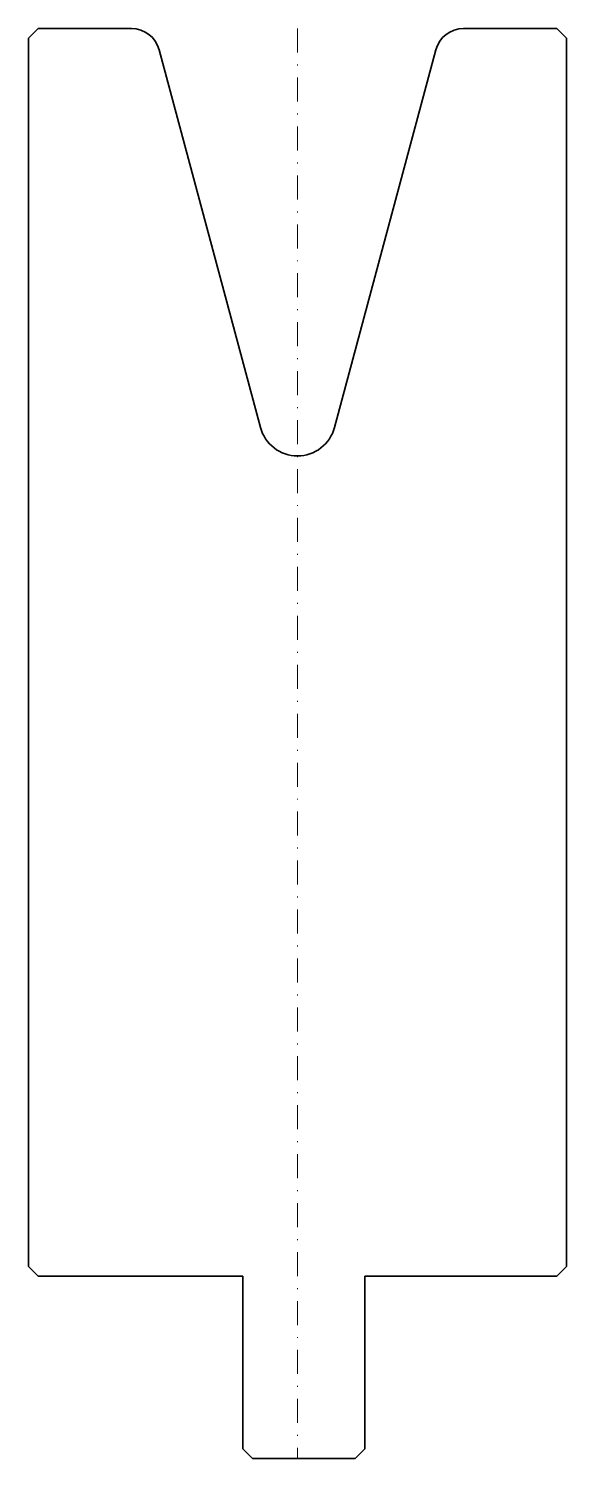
# Model space of a CAD drawing. Header units: millimetres. Extents: x -28 to 28, y -149 to 0.
import ezdxf

# ---------------------------------------------------------------- set-up
doc = ezdxf.new("R2010")
doc.units = ezdxf.units.MM
doc.header["$LTSCALE"] = 5
doc.linetypes.add('AUSGEZOGEN', pattern=[0])
doc.linetypes.add('DASHDOT', pattern=[1, 0.5, -0.25, 0, -0.25])
doc.layers.add('2', color=7, linetype='Continuous')

msp = doc.modelspace()

# ---------------------------------------------------------------- linework, layer by layer
at = {"layer": '2', "color": 7, "linetype": 'DASHDOT', "lineweight": 18}
msp.add_line((0, 0), (0, -149), dxfattribs=at)
at = {"layer": '2', "color": 7, "linetype": 'AUSGEZOGEN', "lineweight": 35}
for p, q in [((-28, -1), (-27, 0)), ((-28, -129), (-28, -1)), ((-27, 0), (-17.3, 0)), ((17.3, 0), (27, 0)), ((27, 0), (28, -1)), ((28, -1), (28, -129)), ((-14.4, -2.22), (-3.86, -41.56)), ((3.86, -41.56), (14.4, -2.22)), ((-27, -130), (-28, -129)), ((28, -129), (27, -130)), ((-5.7, -130), (-27, -130)), ((-5.7, -148), (-5.7, -130)), ((27, -130), (7, -130)), ((7, -130), (7, -148)), ((-4.7, -149), (-5.7, -148)), ((6, -149), (-4.7, -149)), ((7, -148), (6, -149))]:
    msp.add_line(p, q, dxfattribs=at)
for centre, radius, start, end in [((-17.3, -3), 3, 15, 90), ((17.3, -3), 3, 90, 165), ((0, -40.53), 4, 195, 345)]:
    msp.add_arc(centre, radius, start, end, dxfattribs=at)

doc.saveas('drawing.dxf')
